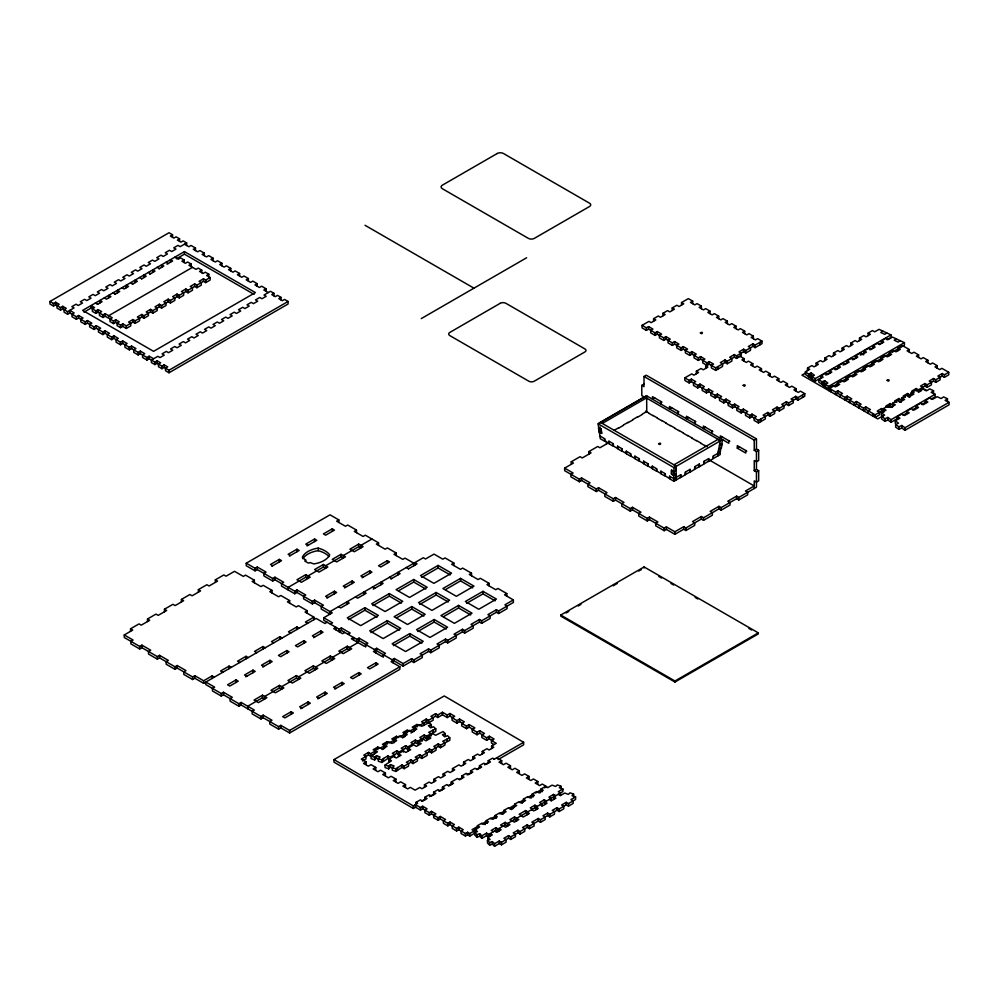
<?xml version="1.0" encoding="UTF-8"?>
<svg xmlns="http://www.w3.org/2000/svg" width="999" height="999" viewBox="0 0 999 999"><rect width="100%" height="100%" fill="white"/><g stroke="black" fill="none" stroke-linecap="round" stroke-linejoin="round"><path stroke-width="1.5" d="M807.504 370.617L807.504 368.069L809.714 369.343L805.381 371.853L805.381 374.4L815.134 381.218L821.79 377.385M811.875 376.398L811.875 378.933L808.678 376.635L808.678 374.088L811.188 372.927L814.397 375.224L811.875 376.398L808.678 374.088M811.188 372.927L811.188 375.474L808.678 376.635M815.134 381.218L815.134 378.671L805.381 371.853M816.171 365.622L816.171 363.074L820.504 360.577L822.714 361.85L827.047 359.34L824.837 358.067L824.837 360.614M820.953 378.384L820.953 375.836L823.151 377.11L818.818 379.608L818.818 382.155L828.571 388.986L837.886 383.604M822.115 381.843L822.115 384.39L825.311 386.7L825.311 384.153L822.115 381.843L824.637 380.681L827.834 382.992L825.311 384.153M824.637 383.229L824.637 380.681M828.571 388.986L828.571 386.438L818.818 379.608M829.62 373.376L829.62 370.829L833.94 368.331L836.151 369.605L840.484 367.108L838.273 365.834L838.273 368.381M833.503 355.619L833.503 353.072L837.836 350.562L840.034 351.835L844.367 349.338L842.169 348.064L842.169 350.612M846.94 363.374L846.94 360.826L851.273 358.329L853.483 359.603L857.816 357.093L855.606 355.831L855.606 358.366M850.836 345.604L850.836 343.069L855.156 340.559L857.367 341.833L861.7 339.335L859.49 338.062L859.49 340.609M864.272 353.371L864.272 350.824L868.606 348.326L870.803 349.6L875.136 347.09L872.939 345.816L872.939 348.364M868.156 335.602L868.156 333.054L872.489 330.557L874.699 331.83L879.033 329.333L890.983 334.89L890.983 337.425L886.987 339.735M881.593 343.369L881.593 340.821L885.926 338.324L888.136 339.585L892.469 337.088L904.42 342.645L904.42 345.192L892.444 352.11M673.925 481.256L680.794 477.285L680.794 474.737L673.925 478.708L669.592 476.211L669.592 478.746L673.925 481.256L673.988 467.632L676.186 466.096L600.337 422.315L598.139 423.838L600.287 438.736L604.62 441.233L604.62 438.686L600.287 436.188M676.186 466.096L676.123 477.185L673.925 478.708M671.715 473.701L671.74 470.017L673.963 471.553L676.161 470.017L676.211 466.346L674.013 464.797L718.094 439.348L720.279 440.896M673.488 475.536L673.513 471.84L671.328 470.304L671.291 473.988L673.488 475.536L676.148 473.726L676.123 477.41M680.769 474.725L680.481 477.597L685.139 474.9L685.426 472.04L690.109 469.368L690.109 471.915L685.451 474.6L685.451 472.052M690.084 469.355L689.785 472.215L694.442 469.53L694.742 466.658L699.412 463.986L699.412 466.533L694.767 469.218L694.767 466.67M699.387 463.973L699.1 466.845L703.758 464.16L704.045 461.288L708.728 458.616L708.728 461.163L704.07 463.848L704.07 461.301M708.703 458.603L708.403 461.463L713.061 458.778L713.361 455.919L720.229 451.973L722.502 439.622L720.304 440.621L644.455 396.84L600.387 422.277L602.572 423.264L646.653 397.814L646.765 411.526L642.107 414.21M713.386 455.931L713.386 458.479L720.229 454.52L720.229 451.973L718.031 452.984L719.492 445.005L721.69 443.993M720.304 440.621L719.53 445.005L722.127 443.768L721.378 447.877L718.768 449.113L718.031 455.781M390.109 759.727L387.912 758.453L381.905 762.474L378.284 761.188L378.284 758.641L380.095 756.955L376.473 755.669L376.473 758.216L374.675 759.902L371.054 758.603L371.054 756.056L377.435 751.822L374.787 750.286L374.787 752.834M374.675 759.902L374.675 757.354L376.473 755.669M381.905 762.474L381.905 759.927L383.479 758.466L387.912 755.906L390.109 757.18L396.778 753.333L398.976 754.607L398.976 752.06L396.778 750.786L392.345 753.346L394.543 754.62L394.543 757.167M395.916 771.44L395.916 768.893L401.923 764.872L404.12 766.146L410.789 762.299L412.987 763.573L417.42 761.013L417.42 758.466L415.222 757.192L419.655 754.632L421.853 755.906L429.408 751.548L431.605 752.821L436.039 750.261L436.039 747.714L433.841 746.44L438.274 743.88L440.472 745.154L449.787 740.359L449.787 737.811L442.707 741.32L444.905 742.594L444.905 745.142L440.472 747.702L438.274 746.428L431.605 750.274L429.408 749L424.962 751.56L427.172 752.834L427.172 755.381L421.853 758.453L419.655 757.18L412.987 761.026L410.789 759.752L406.356 762.312L408.554 763.586L408.554 766.133L404.12 768.693L401.923 767.419L395.916 771.44L392.295 770.154L392.295 767.607L394.106 765.921L390.484 764.635L390.484 767.182L388.686 768.868L385.065 767.569L385.065 765.034L391.446 760.788L388.798 759.252L388.798 761.8M388.686 768.868L388.686 766.32L390.484 764.635M541.021 791.533L541.021 788.985L545.442 786.425L547.652 787.699L552.06 785.152L555.681 786.438L557.317 784.914L560.938 786.201L559.303 787.736L562.912 789.023L562.912 791.57L544.867 801.985L544.867 804.532M558.116 794.33L560.327 795.604L564.747 793.056L568.356 794.342L569.992 792.819L573.613 794.105L571.977 795.641L575.586 796.927L575.586 799.475L568.468 803.583L566.271 802.309L561.6 804.994L563.811 806.268L563.811 808.815L559.153 811.513L556.942 810.239L549.825 814.347L547.614 813.074L542.957 815.771L545.167 817.032L545.167 819.58L540.496 822.277L538.299 821.003L529.42 826.136L527.21 824.862L522.552 827.547L524.75 828.82L524.75 831.368L520.092 834.065L517.882 832.791L510.764 836.9L508.566 835.626L503.908 838.311L506.106 839.585L506.106 842.132L501.448 844.829L499.238 843.556L494.58 846.24L492.345 844.155L492.345 841.608L489.697 842.557L487.462 840.471L490.109 839.522L487.874 837.437L492.295 834.889L490.097 833.616L490.097 836.151M882.754 331.069L880.793 332.48L884.789 334.328L886.737 332.917M896.203 338.823L894.242 340.234L898.226 342.083L900.186 340.671M598.551 428.271L600.736 429.258L601.498 433.404L599.313 432.417L598.551 428.271L600.287 427.048M911.288 395.042L911.288 392.507L915.946 389.81L918.593 391.346L923.251 388.648L927.209 390.522L929.582 388.848L933.541 390.721L931.168 392.395L935.126 394.268L935.126 396.815L931.118 399.125M925.224 403.084L925.224 400.537L929.869 397.852L932.517 399.388L937.174 396.69L941.133 398.564L943.506 396.89L947.464 398.763L945.091 400.437L949.05 402.31L949.05 404.845L904.969 430.294L901.747 428.009L901.747 425.462L898.838 426.823L895.616 424.538L898.513 423.176L895.279 420.879L899.937 418.194L897.289 416.67L897.289 419.218M673.938 475.249L676.136 473.726M673.513 471.84L676.173 470.029M70.167 312.712L67.595 314.21L64.061 312.163L64.061 309.628L66.271 308.354L62.737 306.318L60.539 307.58L55.682 304.782L53.484 306.056L49.95 304.021L49.95 301.473L169.018 232.73L172.54 234.765L172.54 237.312M49.95 301.473L53.484 303.509L55.682 302.235L59.216 304.27L57.005 305.544L57.005 308.092L60.539 310.127L62.737 308.853L67.595 311.663L74.038 307.929L71.841 306.656L76.086 304.208L78.284 305.482L82.53 303.034L80.332 301.76L84.578 299.3L86.776 300.574L91.021 298.127L88.824 296.853L93.069 294.405L95.267 295.679L99.525 293.219L97.315 291.945L101.561 289.498L103.771 290.771L108.017 288.324L105.807 287.05L110.052 284.59L112.263 285.864L116.508 283.416L114.298 282.143L118.544 279.695L120.754 280.969L125 278.509L122.79 277.247L127.035 274.787L129.246 276.061L133.491 273.614L131.281 272.34L135.527 269.892L137.737 271.154L141.983 268.706L139.785 267.432L144.031 264.985L146.229 266.258L150.474 263.798L148.277 262.537L152.522 260.077L154.72 261.351L158.966 258.903L156.768 257.63L161.014 255.182L163.212 256.443L167.457 253.996L165.26 252.722L169.505 250.274L171.716 251.548L175.961 249.088L173.751 247.827L177.997 245.367L180.207 246.641L186.651 242.919L186.651 245.467M172.54 234.765L170.342 236.039L173.863 238.074L176.074 236.813L179.595 238.848L179.595 241.396M179.595 238.848L177.397 240.122L180.919 242.158L183.129 240.884L186.651 242.919M184.453 251.611L82.642 310.389L153.584 351.336L255.382 292.57L184.453 251.611L184.453 254.158L254.046 294.343M83.991 312.163L92.02 307.517M97.378 304.42L102.073 301.71L99.875 300.437L99.875 302.984M114.798 294.368L119.718 291.533L117.507 290.259L117.507 292.807M132.205 284.315L137.35 281.343L135.152 280.07L135.152 282.617M141.583 278.908L146.179 276.261L143.968 274.987L143.968 277.522M149.625 274.263L154.995 271.166L152.785 269.892L152.785 272.44M159.003 268.856L163.811 266.071L161.613 264.797L161.613 267.345M167.033 264.211L172.64 260.976L170.429 259.703L170.429 262.25M176.411 258.803L184.453 254.158M273.963 295.879L273.963 293.331L270.442 291.296L263.986 295.017L266.196 296.291L261.95 298.738L259.74 297.465L255.494 299.925L257.705 301.186L253.459 303.646L251.248 302.372L247.003 304.82L249.213 306.094L244.967 308.541L242.757 307.28L238.511 309.727L240.709 311.001L236.463 313.449L234.266 312.175L230.02 314.635L232.218 315.896L227.972 318.356L225.774 317.083L221.528 319.53L223.726 320.804L219.48 323.251L217.282 321.99L213.037 324.438L215.235 325.711L210.989 328.159L208.779 326.885L204.533 329.345L206.743 330.607L202.497 333.067L200.287 331.793L196.041 334.24L198.252 335.514L194.006 337.962L191.796 336.7L187.55 339.148L189.76 340.422L185.514 342.869L183.304 341.596L179.058 344.056L181.269 345.317L177.023 347.777L174.813 346.503L170.567 348.951L172.777 350.224L168.519 352.672L166.321 351.411L162.075 353.858L164.273 355.132L160.027 357.58L157.83 356.306L151.373 360.027L151.373 362.575L154.907 364.61L157.105 363.336L161.963 366.146L164.161 364.872L167.695 366.908L165.484 368.181L165.484 370.729L169.018 372.764L288.074 304.021L288.074 301.473L169.018 370.217L164.161 367.42L161.963 368.693L158.429 366.658L158.429 364.111L160.639 362.837L157.105 360.801L154.907 362.075L149.176 358.753L146.965 360.027L142.557 357.492L142.557 354.945L144.755 353.671L140.347 351.124L138.149 352.397L131.531 348.576L129.321 349.85L124.912 347.302L124.912 344.755L127.123 343.481L122.715 340.934L120.504 342.207L113.886 338.386L111.688 339.66L107.28 337.125L107.28 334.578L109.478 333.304L105.07 330.756L102.872 332.03L96.254 328.209L94.043 329.483L89.635 326.935L89.635 324.388L91.846 323.114L87.437 320.567L85.227 321.84L78.609 318.019L76.411 319.293L72.003 316.745L72.003 314.21L74.201 312.937L69.793 310.389L69.793 312.937L76.411 316.745L78.609 315.484L83.029 318.019L80.819 319.293L80.819 321.84L85.227 324.388L87.437 323.114L94.043 326.935L96.254 325.662L100.662 328.209L98.464 329.483L98.464 332.03L102.872 334.578L105.07 333.304L111.688 337.113L113.886 335.851L118.307 338.386L116.096 339.66L116.096 342.207L120.504 344.755L122.715 343.481L129.321 347.302L131.531 346.029L135.939 348.576L133.741 349.85L133.741 352.397L138.149 354.945L140.347 353.671L146.965 357.492L149.176 356.218L153.584 358.753M195.479 250.562L195.479 248.014L193.269 249.288L197.677 251.823L199.887 250.562L204.296 253.097L204.296 255.644M110.015 319.031L113.536 321.066L115.747 319.792L115.747 322.34L113.536 323.614L110.015 321.578L110.015 319.031L112.225 317.757L105.17 313.686L102.959 314.96L98.114 312.15L95.904 313.424L92.37 311.388L92.37 308.841L94.58 307.567L91.046 305.532L91.046 308.079L95.904 310.876L98.114 309.603L101.636 311.638L99.425 312.912L99.425 315.459L102.959 317.495L105.17 316.221L108.691 318.269L108.691 315.721L192.482 267.345M184.103 262.512L184.103 259.965L181.893 261.238L185.427 263.274L187.625 262L191.159 264.036L191.159 266.583M204.296 253.097L202.085 254.37L206.493 256.918L208.704 255.644L213.112 258.192L213.112 260.739M191.159 264.036L188.948 265.309L196.004 269.38L198.214 268.107L201.736 270.142L201.736 272.69M213.112 258.192L210.914 259.465L215.322 262.013L217.52 260.739L221.928 263.286L221.928 265.834M201.736 270.142L199.538 271.416L203.059 273.451L205.27 272.178L208.791 274.213L208.791 276.76M117.07 323.102L120.604 325.137L122.802 323.863L126.336 325.899L132.942 322.078L135.152 323.351L139.56 320.804L139.56 318.269L137.35 316.995L141.771 314.448L143.968 315.721L150.587 311.9L152.785 313.174L157.205 310.627L157.205 308.079L154.995 306.805L159.403 304.258L161.613 305.532L168.219 301.71L170.429 302.984L174.837 300.437L174.837 297.902L172.64 296.628L177.048 294.081L179.246 295.354L185.864 291.533L188.074 292.807L192.482 290.259L192.482 287.712L190.272 286.438L194.68 283.891L196.89 285.165L203.496 281.343L205.707 282.617L210.115 280.07L210.115 277.522L205.707 280.07L203.496 278.796L199.088 281.343L201.298 282.617L201.298 285.165L196.89 287.712L194.68 286.438L188.074 290.259L185.864 288.986L181.456 291.533L183.654 292.807L183.654 295.354L179.246 297.902L177.048 296.628L170.429 300.437L168.219 299.163L163.811 301.71L166.021 302.984L166.021 305.532L161.613 308.079L159.403 306.805L152.785 310.627L150.587 309.353L146.179 311.9L148.376 313.174L148.376 315.721L143.968 318.269L141.771 316.995L135.152 320.804L132.942 319.543L128.534 322.078L130.744 323.351L130.744 325.899L126.336 328.446L122.802 326.411L120.604 327.684L117.07 325.649L117.07 323.102L119.281 321.828L115.747 319.792M221.928 263.286L219.73 264.56L224.138 267.108L226.336 265.834L230.757 268.381L230.757 270.929M208.791 274.213L206.593 275.487L210.115 277.522M230.757 268.381L228.546 269.655L232.954 272.203L235.165 270.929L239.573 273.464L239.573 276.011M239.573 273.464L237.362 274.737L241.77 277.285L243.981 276.011L248.389 278.559L248.389 281.106M248.389 278.559L246.191 279.832L250.599 282.38L252.797 281.106L257.205 283.654L257.205 286.201M257.205 283.654L255.007 284.927L259.415 287.475L261.626 286.201L266.034 288.748L266.034 291.296M266.034 288.748L263.823 290.022L268.232 292.57M273.963 293.331L271.765 294.605L275.287 296.641L277.497 295.367L281.019 297.402L281.019 299.95M281.019 297.402L278.821 298.676L282.342 300.711L284.553 299.438L288.074 301.473M421.253 318.606L526.648 257.754M753.346 338.686L753.346 336.139L751.136 337.412L755.469 339.91L757.679 338.636L762 341.134L762 343.681L755.157 347.64L752.959 346.366L745.853 350.462L743.643 349.188L738.985 351.885L741.196 353.159L741.196 355.694L736.538 358.391L734.327 357.118L727.235 361.213L725.024 359.94L720.366 362.625L722.577 363.898L722.577 366.446L715.709 370.417L711.375 367.919L711.375 365.372L713.573 364.098L709.24 361.601L707.042 362.862L700.574 359.141L698.376 360.414L694.043 357.904L694.043 355.369L696.253 354.096L691.92 351.586L689.71 352.859L683.254 349.138L681.043 350.412L676.71 347.902L676.71 345.354L678.92 344.093L674.587 341.583L672.377 342.857L665.921 339.136L663.723 340.409L659.39 337.899L659.39 335.352L661.588 334.078L657.255 331.581L655.057 332.854L648.601 329.121L646.39 330.394L642.057 327.897L642.057 325.349L648.95 321.366L651.161 322.64L655.819 319.955L653.608 318.681L653.608 321.228M653.608 318.681L658.266 315.996L660.464 317.27L665.122 314.585L662.924 313.311L662.924 315.859M662.924 313.311L667.569 310.627L669.78 311.9L674.437 309.203L672.227 307.929L672.227 310.477M672.227 307.929L676.885 305.244L679.083 306.518L683.741 303.833L681.543 302.56L681.543 305.107M681.543 302.56L688.361 298.614L692.694 301.124L692.694 303.671M642.057 325.349L646.39 327.847L648.601 326.586L652.934 329.083L650.724 330.357L650.724 332.904L655.057 335.402L657.255 334.128L663.723 337.862L665.921 336.588L670.254 339.086L668.056 340.359L668.056 342.907L672.377 345.404L674.587 344.131L681.043 347.864L683.254 346.591L687.587 349.088L685.376 350.362L685.376 352.909L689.71 355.407L691.92 354.133L698.376 357.867L700.574 356.593L704.907 359.091L702.709 360.364L702.709 362.912L707.042 365.409L709.24 364.136L715.709 367.869L725.024 362.487L727.235 363.761L731.88 361.076L731.88 358.529L729.682 357.255L734.327 354.57L736.538 355.844L743.643 351.735L745.853 353.009L750.499 350.324L750.499 347.777L748.301 346.503L752.959 343.818L755.157 345.092L762 341.134M692.694 301.124L690.484 302.397L694.817 304.895L697.027 303.621L701.36 306.119L701.36 308.666M130.544 631.331L130.544 628.796L139.023 623.888L141.234 625.162L149.713 620.267L147.502 618.993L147.502 621.54M147.502 618.993L155.981 614.098L158.192 615.372L166.671 610.476L164.46 609.203L164.46 611.75M164.46 609.203L172.939 604.308L175.15 605.581L183.629 600.686L181.431 599.412L181.431 601.96M181.431 599.412L189.91 594.517L192.108 595.791L200.587 590.896L198.389 589.622L198.389 592.17M198.389 589.622L206.868 584.727L209.066 586.001L217.557 581.106L215.347 579.832L215.347 582.38M215.347 579.832L223.826 574.937L226.036 576.211L234.515 571.316L243.331 576.398L245.542 575.124L254.358 580.219L254.358 582.767M413.823 565.746L413.823 563.199L330.032 611.575L330.032 614.123L321.216 609.028L321.216 606.48L323.414 605.207L314.598 600.112L312.4 601.386L296.965 592.482L294.755 593.756L281.531 586.113L281.531 583.566L283.728 582.292L274.912 577.197L272.702 578.471L257.267 569.567L255.07 570.841L246.241 565.746L246.241 563.199L330.032 514.822L338.848 519.917L338.848 522.465M165.846 661.513L159.54 657.879L157.343 659.14L148.526 654.058L148.526 651.51L150.724 650.237L141.908 645.142L139.698 646.415L124.263 637.499L124.263 634.964L132.742 630.057L130.544 628.796M701.36 306.119L699.15 307.392L703.483 309.902L705.694 308.629L710.027 311.126L710.027 313.674M246.241 563.199L255.07 568.294L257.267 567.02L266.096 572.115L263.886 573.389L263.886 575.936L272.702 581.018L274.912 579.745L294.755 591.208L296.965 589.934L305.781 595.029L303.571 596.303L303.571 598.838L312.4 603.933L314.598 602.659L332.242 612.849L323.763 617.744L323.763 620.292L339.198 629.195L341.396 627.921L350.212 633.016L348.014 634.29M338.848 519.917L336.651 521.191L345.467 526.286L347.677 525.012L356.493 530.107L356.493 532.654M271.765 566.296L281.531 560.651L279.32 559.378L270.504 564.472L272.702 565.746M289.398 556.106L299.163 550.474L296.965 549.2L288.137 554.295L290.347 555.556M307.043 545.929L316.808 540.284L314.598 539.01L305.781 544.105L307.979 545.379M332.242 528.833L323.414 533.916L325.624 535.189L334.44 530.107L332.242 528.833L332.242 531.381M710.027 311.126L707.816 312.4L712.15 314.897L714.36 313.624L718.681 316.121L718.681 318.669M254.358 580.219L252.148 581.493L260.976 586.588L263.174 585.314L271.99 590.409L271.99 592.956M124.263 634.964L133.092 640.047L130.881 641.321L130.881 643.868L139.698 648.963L141.908 647.689L157.343 656.605L159.54 655.332L168.369 660.414L166.159 661.688L166.159 664.235L174.975 669.33L177.185 668.056L192.62 676.972L194.83 675.699L203.646 680.781L212.125 675.886L214.335 677.16M718.681 316.121L716.483 317.395L720.816 319.905L723.014 318.631L727.347 321.129L727.347 323.676M356.493 530.107L354.283 531.381L363.112 536.463L365.309 535.189L378.546 542.832L378.546 545.379M727.347 321.129L725.149 322.402L729.482 324.9L731.68 323.626L736.013 326.136L736.013 328.671M271.99 590.409L269.792 591.683L278.609 596.765L280.819 595.491L289.635 600.586L289.635 603.134M644.005 376.486L646.216 375.212L756.455 438.861L756.455 449.038L754.245 450.312L754.245 440.134L644.005 376.486L644.005 386.663L641.795 385.389L641.795 395.579L644.005 396.853M305.781 574.662L296.965 579.745L301.373 582.292L310.19 577.197L305.781 574.662L305.781 577.197L307.979 578.471L307.979 575.936L323.414 567.02L325.624 568.294L325.624 565.746L341.059 556.83L343.256 558.104L343.256 555.556L358.691 546.653L360.901 547.927L360.901 545.379L371.928 539.01M323.414 564.472L314.598 569.567L319.006 572.115L327.834 567.02L323.414 564.472L323.414 567.02M341.059 554.295L332.242 559.378L336.651 561.925L345.467 556.83L341.059 554.295L341.059 556.83M358.691 544.105L349.875 549.2L354.283 551.748L363.112 546.653L358.691 544.105L358.691 546.653M736.013 326.136L733.803 327.41L738.136 329.907L740.346 328.634L744.68 331.131L744.68 333.678M305.781 577.197L288.137 587.387L288.137 589.934M641.795 385.389L644.005 384.116M744.68 331.131L742.469 332.405L746.802 334.902L749.013 333.629L753.346 336.139M378.546 542.832L376.336 544.105L385.152 549.2L387.362 547.927L396.178 553.021L396.178 555.556M166.159 661.688L174.975 666.783L177.185 665.509L186.001 670.604L183.804 671.877L183.804 674.425L192.62 679.52L194.83 678.246L203.646 683.328L316.096 618.406L324.912 623.501L327.123 622.227M289.635 600.586L287.425 601.86L296.253 606.955L298.451 605.681L307.28 610.776L307.28 613.324M728.808 440.721L728.808 443.269L646.653 395.829L598.139 423.838L673.988 467.632L722.502 439.622M796.116 391.208L796.116 388.661L793.905 389.935L798.238 392.432L800.436 391.158L804.769 393.656L804.769 396.203L797.926 400.162L795.716 398.888L788.611 402.984L786.413 401.723L781.755 404.408L783.965 405.681L783.965 408.229L779.307 410.914L777.097 409.64L769.992 413.736L767.794 412.462L763.136 415.159L765.346 416.421L765.346 418.968L758.466 422.939L754.133 420.442L754.133 417.894L756.343 416.62L752.01 414.123L749.812 415.397L743.343 411.663L741.146 412.937L736.812 410.439L736.812 407.892L739.01 406.618L734.69 404.12L732.479 405.382L726.023 401.66L723.813 402.934L719.48 400.437L719.48 397.889L721.69 396.615L717.357 394.106L715.147 395.379L708.691 391.658L706.493 392.932L702.16 390.422L702.16 387.874L704.357 386.613L700.024 384.103L697.826 385.377L691.358 381.655L689.16 382.929L684.827 380.419L684.827 377.872L691.72 373.901L693.93 375.174L698.576 372.477L696.378 371.203L696.378 373.751M696.378 371.203L701.036 368.519L703.234 369.792L707.891 367.108L705.681 365.834L705.681 368.381M705.681 365.834L709.178 363.823M654.695 397.927L652.484 399.2L652.484 396.653L661.962 402.122M684.827 377.872L689.16 380.382L691.358 379.108L695.691 381.606L693.493 382.879L693.493 385.427L697.826 387.924L700.024 386.65L706.493 390.384L708.691 389.111L713.024 391.608L710.813 392.882L710.813 395.429L715.147 397.927L717.357 396.653L723.813 400.387L726.023 399.113L730.356 401.61L728.146 402.884L728.146 405.432L732.479 407.929L734.69 406.655L741.146 410.389L743.343 409.115L747.677 411.613L745.479 412.887L745.479 415.434L749.812 417.944L752.01 416.67L758.466 420.392L767.794 415.01L769.992 416.283L774.65 413.598L774.65 411.051L772.452 409.777L777.097 407.093L779.307 408.366L786.413 404.258L788.611 405.532L793.268 402.847L793.268 400.299L791.071 399.026L795.716 396.341L797.926 397.614L804.769 393.656M396.178 553.021L393.981 554.295L402.797 559.378L404.995 558.104L413.823 563.199M737.587 357.417L739.797 356.144L744.13 358.641L744.13 361.188M326.885 598.114L336.651 592.482L334.44 591.208L325.624 596.303L327.834 597.577M344.518 587.936L354.283 582.292L352.085 581.018L343.256 586.113L345.467 587.387M362.162 577.747L371.928 572.115L369.717 570.841L360.901 575.936L363.112 577.197M387.362 560.651L378.546 565.746L380.744 567.02L389.56 561.925L387.362 560.651L387.362 563.199M614.173 430.332L618.831 427.647M623.488 424.962L628.146 422.277M632.804 419.58L637.449 416.895M618.693 428.109L623.351 425.424M627.996 422.727L632.654 420.042M637.312 417.357L641.97 414.672M307.28 610.776L305.07 612.05L313.886 617.132L313.886 619.68M744.13 358.641L741.92 359.915L746.253 362.425L748.463 361.151L752.784 363.648L752.784 366.196M571.241 464.323L571.241 461.775L580.069 456.68L582.267 457.954L591.083 452.859L588.886 451.585L588.886 454.133M588.886 451.585L597.702 446.491L599.912 447.764L608.728 442.682M604.607 493.768L598.551 490.272L596.341 491.545L587.862 486.638L587.862 484.103L590.072 482.829L581.593 477.934L579.383 479.195L564.635 470.679L564.635 468.131L573.451 463.049L571.241 461.775M671.653 407.717L669.442 408.991L669.442 406.443L678.92 411.913M752.784 363.648L750.586 364.922L754.919 367.42L757.117 366.146L761.45 368.656L761.45 371.191M231.293 667.369L229.083 666.096L220.604 670.991L222.814 672.265M248.252 657.579L246.041 656.306L237.562 661.201L239.772 662.474M265.21 647.789L263.012 646.515L254.533 651.41L256.731 652.684M282.168 637.999L279.97 636.725L271.491 641.62L273.689 642.894M299.138 628.209L296.928 626.935L288.449 631.83L290.659 633.104M313.886 617.132L305.407 622.027L307.617 623.301M414.835 565.159L414.835 562.612L423.314 557.717L425.524 558.99L434.003 554.095L442.819 559.19L445.03 557.917L453.846 562.999L453.846 565.546M373.276 589.148L383.117 583.466L380.919 582.192L380.919 584.74M390.846 579.008L400.087 573.676L397.877 572.402L397.877 574.949M408.416 568.868L417.045 563.886L414.835 562.612M761.45 368.656L759.252 369.93L763.586 372.427L765.783 371.153L770.117 373.651L770.117 376.198M330.369 624.113L332.58 622.839L323.763 617.744M688.611 417.507L686.413 418.781L686.413 416.233L695.878 421.703M236.039 679.907L227.56 684.802L229.77 686.076L238.249 681.181L236.039 679.907L236.039 682.454M245.729 676.86L255.207 671.39L252.997 670.117L244.518 675.012L246.728 676.286M262.687 667.07L272.165 661.588L269.955 660.327L261.476 665.222L263.686 666.495M286.925 650.524L278.446 655.419L280.644 656.693L289.123 651.798L286.925 650.524L286.925 653.071M303.883 640.734L295.404 645.629L297.602 646.902L306.081 642.007L303.883 640.734L303.883 643.281M313.574 637.687L323.052 632.217L320.841 630.943L312.362 635.839L314.573 637.112M564.635 468.131L573.114 473.026L570.904 474.3L570.904 476.848L579.383 481.743L581.593 480.469L596.341 488.998L598.551 487.724L607.03 492.619L604.832 493.893L604.832 496.441L613.311 501.336L615.509 500.062L630.269 508.578L632.467 507.305L640.958 512.2L638.748 513.474L638.748 516.021L647.227 520.916L649.437 519.642L664.185 528.159L666.395 526.885L674.874 531.78L683.691 526.698L685.901 527.971L701.335 519.055L703.533 520.329L712.362 515.234L712.362 512.687L710.152 511.413L718.968 506.331L721.178 507.604L736.613 498.688L738.81 499.962L747.639 494.867L747.639 492.32L745.429 491.046L754.245 485.964L709.427 460.077M364.91 607.679L347.277 617.857L360.714 625.624L378.359 615.434L364.91 607.679L364.91 610.227L348.526 619.68M389.31 593.593L371.678 603.771L385.114 611.538L402.759 601.348L389.31 593.593L389.31 596.128L372.927 605.594M413.711 579.495L396.079 589.685L409.515 597.439L427.16 587.262L413.711 579.495L413.711 582.042L398.589 590.771M438.111 565.409L420.479 575.599L433.916 583.354L451.56 573.176L438.111 565.409L438.111 567.956L421.728 577.41M770.117 373.651L767.919 374.925L772.239 377.422L774.45 376.148L778.783 378.658L778.783 381.206M399.875 666.783L289.635 730.431L280.819 725.336L278.609 726.61L263.174 717.707L260.976 718.98L252.148 713.885L252.148 711.338L254.358 710.064L241.134 702.422L238.923 703.696L223.489 694.792L221.278 696.066L212.462 690.971L212.462 688.423L214.673 687.15L205.844 682.055L205.844 684.602L221.278 693.518L223.489 692.245L232.305 697.339L230.107 698.613L230.107 701.161L238.923 706.243L241.134 704.969L260.976 716.433L263.174 715.159L271.99 720.254L269.792 721.528L269.792 724.063L278.609 729.158L280.819 727.884L289.635 732.979L399.875 669.33L399.875 666.783L391.059 661.688L393.269 660.414L393.269 662.961M453.846 562.999L451.648 564.273L460.464 569.368L462.662 568.094L471.491 573.189L471.491 575.736M365.646 647.027L365.646 644.48L367.857 643.206L359.041 638.111L356.83 639.385L341.396 630.469L339.198 631.743L339.198 629.195M778.783 378.658L776.573 379.932L780.906 382.43L783.116 381.156L787.449 383.653L787.449 386.201M344.755 632.417L342.557 633.691L333.728 628.596L335.939 627.322L335.939 629.87M807.504 368.069L811.837 365.572L814.048 366.845L818.381 364.348L816.171 363.074M824.837 358.067L829.17 355.569L831.38 356.843L835.701 354.345L833.503 353.072M842.169 348.064L846.503 345.567L848.7 346.84L853.034 344.343L850.836 343.069M859.49 338.062L863.823 335.564L866.033 336.838L870.366 334.328L868.156 333.054M705.569 427.297L703.371 428.571L703.371 426.024L712.836 431.493M805.956 372.777L801.922 375.112L877.771 418.906L883.153 415.796M787.449 383.653L785.239 384.927L789.572 387.437L791.782 386.163L796.116 388.661M387.35 620.629L369.705 630.819L383.154 638.573L400.786 628.396L387.35 620.629L387.35 623.176L370.966 632.629M411.75 606.543L394.106 616.72L407.555 624.487L425.187 614.298L411.75 606.543L411.75 609.09L396.628 617.819M436.151 592.457L418.506 602.634L431.955 610.401L449.587 600.212L436.151 592.457L436.151 595.004L419.767 604.457M460.551 578.371L442.907 588.548L456.356 596.316L473.988 586.126L460.551 578.371L460.551 580.906L445.429 589.647M471.491 573.189L469.28 574.462L478.096 579.557L480.307 578.284L489.123 583.366L489.123 585.913M262.5 695.179L254.021 700.074L258.429 702.622L266.908 697.727L262.5 695.179L262.5 697.727L264.698 699L264.698 696.453L279.458 687.936L281.668 689.21L281.668 686.663L290.147 681.768M279.458 685.389L270.979 690.284L275.387 692.831L283.866 687.936L279.458 685.389L279.458 687.936M296.416 675.599L287.937 680.494L292.345 683.041L300.824 678.146L296.416 675.599L296.416 678.146L290.359 681.643M313.386 665.809L304.895 670.704L309.315 673.251L317.794 668.356L313.386 665.809L313.386 668.356L315.584 669.63L315.584 667.082L330.344 658.553L332.542 659.827L332.542 657.28L347.302 648.763L349.513 650.037L349.513 647.489L357.992 642.594M330.344 656.018L321.865 660.913L326.273 663.448L334.752 658.553L330.344 656.018L330.344 658.553M347.302 646.216L338.823 651.111L343.231 653.658L351.71 648.763L347.302 646.216L347.302 648.763M375.624 652.784L375.624 650.237L359.041 640.659L356.83 641.932L356.83 639.385M262.5 697.727L247.74 706.243L247.74 708.791M313.386 668.356L298.626 676.872L298.626 679.42L296.416 678.146M815.134 378.671L890.983 334.89M820.953 375.836L825.286 373.339L827.484 374.6L831.817 372.103L829.62 370.829M838.273 365.834L842.607 363.324L844.817 364.598L849.15 362.1L846.94 360.826M855.606 355.831L859.939 353.321L862.137 354.595L866.47 352.098L864.272 350.824M872.939 345.816L877.272 343.319L879.47 344.593L883.803 342.095L881.593 340.821M825.773 375.075L829.769 372.764M835.089 369.692L839.085 367.395M843.081 365.085L847.065 362.787M852.397 359.715L855.057 358.179M860.376 355.095L864.372 352.797M869.692 349.725L873.688 347.415M879.008 344.343L881.667 342.807M604.832 493.893L613.311 498.788L615.509 497.514L623.988 502.41L621.79 503.683L621.79 506.231L630.269 511.126L632.467 509.852L647.227 518.369L649.437 517.095L657.916 521.99L655.706 523.264L655.706 525.811L664.185 530.706L666.395 529.433L674.874 534.328L683.691 529.245L685.901 530.506L694.717 525.424L694.717 522.877L692.507 521.603L701.335 516.508L703.533 517.782L718.968 508.866L721.178 510.139L729.994 505.057L729.994 502.509L727.796 501.236L736.613 496.141L738.81 497.415L756.455 487.225L756.455 471.953L754.245 470.679L754.245 460.502L756.455 461.775L758.666 460.502L758.666 450.312L756.455 449.038M722.539 437.1L720.329 438.361L720.329 435.826L729.807 441.296M366.808 645.142L364.598 646.415L351.373 638.773L353.584 637.499L353.584 640.047M828.571 386.438L904.42 342.645M374.475 649.562L376.673 648.289L385.489 653.383L383.291 654.657L383.291 657.205M489.123 583.366L486.925 584.64L495.741 589.735L497.939 588.461L506.768 593.556L506.768 596.103M828.795 390.634L828.795 388.087L833.129 385.589L835.339 386.863L839.672 384.365L837.462 383.092L837.462 385.639M837.462 383.092L841.795 380.582L843.993 381.855L848.326 379.358L846.128 378.084L846.128 380.631M846.128 378.084L850.461 375.587L852.659 376.86L856.992 374.35L854.794 373.077L854.794 375.624M854.794 373.077L859.115 370.579L861.325 371.853L865.658 369.355L863.448 368.082L863.448 370.629M863.448 368.082L867.781 365.584L869.992 366.858L874.325 364.348L872.115 363.074L872.115 365.622M872.115 363.074L876.448 360.577L878.658 361.85L882.991 359.353L880.781 358.079L880.781 360.627M880.781 358.079L885.114 355.569L887.312 356.843L891.645 354.345L889.447 353.072L889.447 355.619M889.447 353.072L893.78 350.574L895.978 351.848L900.311 349.35L898.113 348.077L898.113 350.624M898.113 348.077L902.447 345.567L909.29 349.525L909.29 352.073M375.624 650.237L373.426 651.51L382.242 656.605L384.44 655.332M840.546 382.068L855.181 373.614M857.854 372.078L889.784 353.646M409.79 633.578L392.145 643.768L405.594 651.523L423.226 641.346L409.79 633.578L409.79 636.126L393.406 645.591M434.19 619.492L416.546 629.682L429.995 637.437L447.627 627.26L434.19 619.492L434.19 622.04L417.807 631.493M458.591 605.406L440.946 615.596L454.395 623.351L472.028 613.174L458.591 605.406L458.591 607.954L443.469 616.683M482.992 591.321L465.347 601.498L478.796 609.265L496.428 599.075L482.992 591.321L482.992 593.868L466.608 603.321M746.765 451.086L737.287 445.616L737.287 448.164L739.497 446.89M828.795 388.087L835.626 392.033L837.824 390.759L842.482 393.444L840.271 394.717L840.271 397.265M909.29 349.525L907.08 350.799L911.737 353.484L913.948 352.21L918.593 354.895L918.593 357.442M754.245 440.134L756.455 438.861M849.587 402.634L849.587 400.087L851.797 398.813L847.14 396.128L844.929 397.402L837.824 393.306L835.626 394.58L835.626 392.033M291.159 711.725L282.68 716.62L284.89 717.894L293.369 712.999L291.159 711.725L291.159 714.273M300.849 708.678L310.327 703.209L308.117 701.935L299.638 706.83L301.848 708.104M317.819 698.888L327.285 693.418L325.087 692.145L316.608 697.04L318.806 698.313M334.777 689.098L344.243 683.628L342.045 682.354L333.566 687.25L335.764 688.523M359.003 672.564L350.524 677.459L352.734 678.733L361.213 673.838L359.003 672.564L359.003 675.112M375.961 662.774L367.482 667.669L369.692 668.943L378.171 664.048L375.961 662.774L375.961 665.309M918.593 354.895L916.395 356.168L921.053 358.866L923.251 357.592L927.909 360.277L927.909 362.824M392.108 659.752L394.318 658.478L403.134 663.573L411.613 658.678L413.823 659.952L428.571 651.423L430.781 652.697L439.26 647.802L439.26 645.254L437.05 643.98L445.542 639.085L447.739 640.359L462.5 631.843L464.697 633.116L473.176 628.221L473.176 625.674L470.979 624.4L479.458 619.505L481.668 620.779L490.147 615.884L490.147 618.431L481.668 623.326L479.458 622.052L473.401 625.549M506.768 593.556L504.557 594.83L513.374 599.924L513.374 602.472L498.626 610.988L496.416 609.715L487.937 614.61L490.147 615.884M858.89 408.017L858.89 405.469L861.101 404.195L856.443 401.511L854.245 402.784L847.14 398.676L844.929 399.95L844.929 397.402M754.245 450.312L756.455 451.585L758.666 450.312M927.909 360.277L925.698 361.551L930.356 364.235L932.567 362.962L937.212 365.646L937.212 368.194M473.176 625.674L464.697 630.569L462.5 629.295L454.021 634.19L456.218 635.464L456.218 638.011L447.739 642.906L445.542 641.633L430.781 650.149L428.571 648.888L420.092 653.783L422.302 655.057L422.302 657.592L413.823 662.499L411.613 661.226L403.134 666.121L394.318 661.026L394.318 658.478M513.374 599.924L504.895 604.82L507.105 606.093L507.105 608.641L498.626 613.536L496.416 612.262L490.359 615.759M868.206 413.386L868.206 410.839L870.416 409.565L865.758 406.88L863.548 408.154L856.443 404.058L854.245 405.319L854.245 402.784M754.245 470.679L756.455 469.405L758.666 470.679L758.666 480.869L756.455 482.142L754.245 480.869L754.245 488.499M937.212 365.646L935.014 366.92L939.672 369.605L941.87 368.331L948.738 372.302L948.738 374.85L944.417 377.347L942.207 376.074L935.751 379.807L933.541 378.534L929.207 381.031L931.418 382.305L931.418 384.852L927.084 387.35L924.874 386.076L918.418 389.81L916.22 388.536L911.887 391.034L914.085 392.307M756.455 471.953L758.666 470.679M883.765 412.362L881.555 411.089L875.099 414.822L865.758 409.428L863.548 410.701L863.548 408.154M883.765 409.815L881.555 408.541L877.222 411.051L879.432 412.325L879.432 414.872L875.099 417.37L875.099 414.822M888.061 407.342L890.221 406.094L892.432 407.367L892.432 404.82L890.221 403.546L885.888 406.044L888.099 407.317M898.888 398.539L898.888 401.086L901.086 402.36L901.086 399.812L898.888 398.539L894.555 401.049L896.765 402.322M911.925 393.569L909.752 394.817L907.554 393.544L903.221 396.041L905.419 397.315M948.738 372.302L944.417 374.8L942.207 373.526L937.874 376.036L940.084 377.31L940.084 379.857L935.751 382.355L933.541 381.081L927.084 384.815L924.874 383.541L920.541 386.039L922.751 387.312M883.366 411.176L883.366 408.628L888.024 405.944L890.658 407.467L895.316 404.782L892.669 403.246L892.669 405.794M892.669 403.246L897.327 400.562L899.974 402.098L904.632 399.4L901.985 397.877L901.985 400.424M901.985 397.877L906.642 395.192L909.29 396.715L913.935 394.031L911.288 392.507M881.355 415.384L881.355 412.837L886.013 410.152L883.366 408.628M921.665 390.484L918.418 392.357L918.418 389.81M897.726 418.406L891.046 422.252L891.046 419.705L935.126 394.268M897.289 416.67L901.947 413.973L904.595 415.509L909.24 412.824L906.605 411.288L906.605 413.836M906.605 411.288L911.25 408.603L913.898 410.127L918.556 407.442L915.908 405.919L915.908 408.466M915.908 405.919L920.566 403.234L923.213 404.757L927.859 402.073L925.224 400.537M903.071 415.322L907.08 412.999M912.424 409.915L916.42 407.604M921.765 404.52L925.773 402.21M560.739 615.059L644.093 566.945L758.303 632.891L758.303 633.903L674.962 682.017L560.739 616.083L560.739 615.059L674.962 681.006L758.303 632.891M566.121 612.974L568.806 611.425M578.221 605.993L580.906 604.445M613.174 585.814L617.207 583.491M638.711 571.066L641.395 569.517M904.969 430.294L904.969 427.747L949.05 402.31M416.059 806.93L413.361 808.491L333.991 762.15L333.991 759.602L444.23 695.953L523.613 742.294L523.613 744.842L498.064 759.59M382.342 749.512L384.677 748.164L384.677 745.616L380.007 748.313L377.797 747.04L373.127 749.737L375.337 751.011L370.666 753.708L368.469 752.434L363.798 755.132L365.996 756.405L365.996 758.94L362.5 760.963M398.688 737.524L396.478 736.263L391.808 738.948L394.018 740.222L389.348 742.919L387.137 741.645L382.467 744.342L384.677 745.616M463.161 723.688L459.552 721.603L456.905 723.126L452.097 720.354L452.097 717.806L454.732 716.283L449.925 713.498L447.277 715.022L442.47 712.25L437.799 714.947L435.601 713.673L430.931 716.37L433.129 717.644L433.129 720.192L428.459 722.889L426.261 721.615L419.118 725.724L416.92 724.45L412.25 727.147L414.46 728.421L414.46 730.968L410.951 732.991M453.534 718.131L449.925 716.046L447.277 717.569L442.47 714.797L437.799 717.494L435.601 716.221L428.459 720.341L426.261 719.068L421.59 721.765L423.788 723.039L423.788 725.574M374.787 750.286L379.608 747.514L382.242 749.038L387.063 746.265L384.415 744.73L384.415 747.277M384.415 744.73L389.223 741.957L391.87 743.481L396.678 740.709L394.031 739.185L394.018 742.769M394.031 739.185L399.725 735.888L402.372 737.424L407.18 734.64L404.533 733.116L404.533 735.664M404.533 733.116L409.353 730.331L412 731.867L416.808 729.083L414.16 727.559L414.16 730.107M414.16 727.559L418.968 724.787L421.615 726.31L429.083 722.589L431.318 724.675L431.318 727.222M374.175 754.233L370.666 756.255L368.469 754.982L361.326 759.09L366.146 761.875L366.146 764.422M399.975 736.787L407.58 732.392L407.58 729.844L402.909 732.542L405.119 733.815M409.79 731.118L414.46 728.421M402.547 737.849L405.119 736.363M366.146 761.875L363.499 763.398L368.306 766.183L370.954 764.647L375.761 767.432L375.761 769.979M413.161 743.868L410.964 742.594L415.397 740.034L417.594 741.308L417.594 743.855L415.397 742.582L407.842 746.94L405.644 745.666L401.211 748.226L403.409 749.5L403.409 752.047M431.318 724.675L428.396 725.711L430.631 727.809L433.541 726.76L435.776 728.845L435.776 731.393L426.461 736.188L424.263 734.914L419.83 737.474L422.028 738.748L422.028 741.295M435.776 728.845L428.696 732.354L430.894 733.628L430.894 736.176M398.976 752.06L405.644 748.214L407.842 749.487L407.842 746.94M417.594 741.308L424.263 737.462L426.461 738.736L428.683 737.449M388.798 759.252L393.606 756.48L396.253 758.004L401.074 755.232L398.426 753.696L398.426 756.243M398.426 753.696L403.234 750.923L405.881 752.447L410.689 749.675L408.042 748.151L408.042 750.686M408.042 748.151L413.736 744.854L416.383 746.39L421.191 743.606L418.544 742.082L418.544 744.63M418.544 742.082L423.364 739.31L425.999 740.833L430.819 738.061L428.171 736.525L428.171 739.073M428.171 736.525L432.979 733.753L435.626 735.276L443.094 731.555L445.317 733.641L445.317 736.188M375.761 767.432L373.114 768.955L377.922 771.727L380.569 770.204L385.389 772.989L385.389 775.524M452.097 717.806L456.905 720.579L459.552 719.055L464.36 721.827L461.713 723.363L461.713 725.911L466.521 728.683L469.168 727.16L473.726 729.782M385.389 772.989L382.742 774.512L388.436 777.796L391.071 776.273L395.891 779.045L395.891 781.593M461.713 723.363L466.521 726.136L469.168 724.612L474.862 727.896L472.215 729.42L472.215 731.967L477.023 734.752L479.67 733.216L483.279 735.301M395.891 779.045L393.244 780.569L398.052 783.353L400.699 781.83L405.507 784.602L405.507 787.15M472.215 729.42L477.023 732.205L479.67 730.669L484.478 733.453L481.843 734.977L481.843 737.524L486.65 740.296L489.298 738.773L492.907 740.858M405.507 784.602L402.859 786.126L407.667 788.91L410.314 787.374L415.134 790.159L419.805 787.462L422.003 788.735L426.673 786.038L424.463 784.764L424.463 787.312M481.843 734.977L486.65 737.761L489.298 736.226L494.105 739.01L491.458 740.534L491.458 743.081L493.868 744.467M424.463 784.764L429.133 782.067L431.343 783.341L436.014 780.644L433.803 779.37L433.803 781.917M433.803 779.37L438.474 776.673L440.684 777.946L445.354 775.249L443.144 773.988L443.144 776.523M443.144 773.988L447.814 771.29L450.025 772.564L454.682 769.867L452.485 768.593L452.485 771.141M452.485 768.593L458.916 764.872L461.126 766.146L465.796 763.448L463.586 762.187L463.586 764.722M463.586 762.187L468.256 759.49L470.454 760.763L475.124 758.066L472.927 756.792L472.927 759.34M472.927 756.792L477.597 754.095L479.795 755.369L484.465 752.672L482.267 751.398L482.267 753.945M482.267 751.398L486.938 748.701L489.135 749.974L493.806 747.277L491.595 746.003L491.595 748.551M491.595 746.003L496.266 743.306L491.458 740.534M416.034 804.907L416.034 802.359L420.442 799.824L422.639 801.098L427.048 798.551L424.837 797.277L424.837 799.824M424.837 797.277L429.245 794.742L431.456 796.016L435.851 793.468L433.653 792.195L433.653 794.742M433.653 792.195L438.049 789.647L440.259 790.921L444.655 788.386L442.457 787.112L442.457 789.66M442.457 787.112L446.853 784.565L449.063 785.838L453.471 783.303L451.261 782.03L451.261 784.577M451.261 782.03L457.43 778.471L459.64 779.732L464.036 777.197L461.838 775.923L461.838 778.471M461.838 775.923L466.233 773.376L468.444 774.65L472.839 772.115L470.641 770.841L470.641 773.388M470.641 770.841L475.037 768.293L477.247 769.567L481.655 767.032L479.445 765.758L479.445 768.293M479.445 765.758L483.853 763.211L486.051 764.485L490.459 761.937L488.249 760.664L488.249 763.211M488.249 760.664L492.657 758.129L494.318 759.09M415.347 804.582L420.454 807.529L422.664 806.255L427.072 808.803L424.862 810.077L424.862 812.624L429.27 815.172L431.481 813.898L438.099 817.706L440.297 816.445L445.591 819.492L443.381 820.766L443.381 823.313L447.802 825.861L450 824.587L456.618 828.408L458.816 827.135L463.236 829.682L461.026 830.956L461.026 833.503L465.434 836.038L467.582 834.802L469.78 836.076L474.2 833.528L474.2 830.981L471.99 829.707L476.411 827.16L476.411 829.707L469.78 833.528L467.582 832.254L465.434 833.503L458.816 829.682L456.618 830.956L452.21 828.408L452.21 825.861L454.408 824.587L450 822.04L447.802 823.313L440.297 818.98L438.099 820.254L433.691 817.706L433.691 815.172L435.889 813.898L431.481 811.35L429.27 812.624L422.664 808.803L420.454 810.077L415.347 807.117L415.347 804.582L417.607 803.271L416.034 802.359M413.361 808.491L413.361 805.943L416.059 804.395M421.428 801.285L425.462 798.95M429.495 796.628L433.529 794.292M438.911 791.196L442.944 788.86M448.326 785.763L452.36 783.428M459.078 779.545L461.763 777.996M467.145 774.899L471.178 772.564M476.56 769.455L480.594 767.132M484.627 764.797L488.661 762.474M494.03 759.365L523.613 742.294M501.673 763.186L501.673 760.639L499.025 762.162L503.434 764.71L506.081 763.186L510.501 765.734L510.501 768.268M510.501 765.734L507.854 767.257L512.262 769.804L514.91 768.268L519.318 770.816L519.318 773.363M519.318 770.816L516.67 772.352L521.965 775.399L524.612 773.875L529.02 776.423L529.02 778.97M529.02 776.423L526.373 777.946L530.781 780.494L533.429 778.97L537.837 781.518L537.837 784.065M537.837 781.518L535.189 783.041L539.597 785.589L542.245 784.065L546.653 786.6L544.443 787.886M477.41 828.246L477.41 825.711L481.83 823.151L484.04 824.425L488.461 821.877L486.251 820.604L486.251 823.151M486.251 820.604L490.671 818.056L492.869 819.33L497.29 816.782L495.079 815.509L495.079 818.056M495.079 815.509L499.5 812.949L501.71 814.222L506.131 811.675L503.921 810.401L503.921 812.949M503.921 810.401L508.341 807.854L511.301 809.565L513.511 808.278L513.511 805.743L509.103 808.291M514.522 806.83L514.522 804.282L518.943 801.735L521.141 803.009L525.561 800.461L523.351 799.188L523.351 801.735M523.351 799.188L527.772 796.628L529.982 797.901L534.39 795.354L532.192 794.08L532.192 796.628M532.192 794.08L536.613 791.533L538.811 792.806L543.231 790.259L541.021 788.985M481.93 823.975L485.252 822.065L487.45 823.326M490.771 818.868L494.08 816.957L496.291 818.231M499.6 813.773L502.922 811.862L502.922 814.397M519.043 802.547L522.352 800.636L522.352 803.184M527.872 797.452L531.181 795.541L533.391 796.815M535.601 792.981L540.022 790.434L542.232 791.707M475.199 832.08L475.199 829.532L479.62 826.985L477.41 825.711M510.539 809.128L516.72 805.556L514.522 804.282M488.773 834.377L488.773 836.925L486.563 835.651L481.905 838.336L481.905 835.788L486.563 833.104L488.773 834.377L495.891 830.269L498.089 831.543L498.089 828.995L495.891 827.721L491.221 830.406L493.431 831.68M516.595 820.853L516.595 818.306L518.806 819.58L514.385 822.127L509.877 819.642L514.535 816.957L516.733 818.231L516.733 820.778L514.535 819.505L507.417 823.613L505.207 822.339L500.549 825.024L502.759 826.298M516.595 818.306L525.624 813.099L527.822 814.372L527.822 811.825L525.624 810.551L519.193 814.26L521.403 815.534M537.15 806.443L534.94 805.169L530.282 807.866L532.492 809.14M546.465 801.061L544.268 799.787L539.61 802.484L541.808 803.745L541.808 806.293M555.794 795.679L553.583 794.405L548.926 797.102L551.136 798.363L551.136 800.911M562.912 789.023L558.254 791.707L560.451 792.981L560.451 795.529M498.089 828.995L505.207 824.887L507.417 826.161L507.417 823.613M527.197 814.734L527.197 812.187L534.94 807.716L537.15 808.99M536.026 809.64L536.026 807.092L544.268 802.334L544.268 799.787M494.58 846.24L494.58 843.693L499.238 841.008L501.448 842.282L508.566 838.173L510.764 839.447L515.434 836.75L515.434 834.202L513.224 832.929L517.882 830.244L520.092 831.518L527.21 827.409L529.42 828.671L534.078 825.986L534.078 823.438L531.868 822.165L538.299 818.456L540.496 819.729L547.614 815.621L549.825 816.895L554.482 814.197L554.482 811.65L552.285 810.389L556.942 807.691L559.153 808.965L566.271 804.857L568.468 806.131L573.139 803.433L573.139 800.886L570.928 799.612L575.586 796.927M891.046 422.252L887.824 419.967L884.914 421.328L881.68 419.043L881.68 416.496L884.59 415.134L881.355 412.837M881.68 416.496L884.914 418.781L887.824 417.42L891.046 419.705M895.616 424.538L895.616 427.085L898.838 429.37L901.747 428.009M646.653 395.829L644.455 396.84L646.653 397.814M718.743 449.125L720.941 448.114M445.317 733.641L442.407 734.677L444.642 736.775L447.552 735.726L449.787 737.811M481.905 838.336L479.67 836.25L477.023 837.199L474.787 835.114L474.787 832.567L477.435 831.618L475.199 829.532M474.787 832.567L477.023 834.652L479.67 833.703L481.905 835.788M487.462 840.471L487.462 843.019L489.697 845.104L492.345 844.155M371.054 756.056L374.675 757.354M378.284 758.641L381.905 759.927M376.473 758.216L378.883 759.078M385.065 765.034L388.686 766.32M392.295 767.607L395.916 768.893M390.484 767.182L392.894 768.044M861.076 353.259L863.735 354.795M922.277 388.599L926.273 390.896M365.022 225.287L473.951 288.174M737.287 448.164L745.766 453.059L745.766 450.512M645.479 411.089L648.726 412.962M653.059 415.459L657.392 417.969M661.725 420.467L666.058 422.964M670.379 425.462L674.712 427.972M679.045 430.469L683.378 432.967M687.712 435.477L692.045 437.974M696.378 440.472L700.711 442.969M705.044 445.479L707.205 446.728M648.713 413.224L653.046 415.734M657.379 418.231L661.713 420.729M666.046 423.239L670.366 425.736M674.7 428.234L679.033 430.731M683.366 433.241L687.699 435.739M692.032 438.236L696.365 440.746M700.699 443.244L705.032 445.741M613.274 443.693L613.274 446.241L608.94 443.731L608.94 441.196L613.274 443.693L613.498 446.091L617.832 448.601L617.607 446.191L621.94 448.688L622.165 451.098L626.498 453.596L626.273 451.198L630.606 453.696L630.831 456.093L635.164 458.603L634.939 456.193L639.273 458.703L639.497 461.101L643.831 463.598L643.606 461.201L647.939 463.698L648.164 466.096L652.497 468.606L652.272 466.196L656.593 468.706L656.83 471.103L661.151 473.601L660.926 471.203L665.259 473.701L665.484 476.111L669.817 478.608L669.592 476.211M195.479 248.014L191.059 245.467L188.861 246.741L184.453 244.193M184.103 259.965L180.569 257.929L178.371 259.203L174.837 257.155M166.021 262.25L168.219 263.524M157.205 267.345L159.403 268.619M148.376 272.44L150.587 273.714M658.865 576.498L661.563 578.046M670.966 583.478L673.651 585.027M695.154 597.439L697.839 599M748.9 628.471L751.585 630.019M139.56 277.522L141.771 278.796M130.744 282.617L132.942 283.891M121.915 287.712L124.126 288.986L128.534 286.438L126.336 285.165L126.336 287.712M113.099 292.807L115.31 294.081M104.283 297.902L106.481 299.163L110.901 296.628L108.691 295.354L108.691 297.902M95.467 302.984L97.665 304.258M438.111 567.956L450.212 574.937M460.551 580.906L472.652 587.899M482.992 593.868L495.092 600.849M406.356 567.507L408.566 568.781M413.711 582.042L425.811 589.035M436.151 595.004L448.251 601.985M458.591 607.954L470.691 614.934M389.398 577.297L391.596 578.571M389.31 596.128L401.411 603.121M411.75 609.09L423.851 616.071M434.19 622.04L446.291 629.02M372.44 587.087L374.637 588.361M355.469 596.89L357.679 598.164L366.158 593.256L363.961 591.995L363.961 594.53M364.91 610.227L377.01 617.207M387.35 623.176L399.45 630.157M409.79 636.126L421.878 643.119M338.511 606.68L340.721 607.954L349.2 603.059L346.99 601.785L346.99 604.333M393.269 660.414L376.673 650.836L376.673 648.289M496.653 757.741L501.673 760.639M553.696 796.89L555.906 798.164L551.485 800.711L549.288 799.437M544.867 801.985L547.077 803.258L542.657 805.806L540.447 804.532M536.026 807.092L538.236 808.366L533.816 810.913L531.618 809.64M527.197 812.187L529.408 813.461L523.214 817.032L521.016 815.758M503.346 825.961L505.544 827.234L509.965 824.687L507.767 823.413L507.767 825.961M494.505 831.056L496.715 832.329L501.136 829.782L498.926 828.508L498.926 831.056M333.991 759.602L413.361 805.943M901.747 425.462L904.969 427.747M492.345 841.608L494.58 843.693M608.94 441.196L609.178 443.593L604.845 441.096L604.62 438.686M947.464 398.763L947.464 401.311M944.417 374.8L944.417 377.347M942.207 373.526L942.207 376.074M935.751 379.807L935.751 382.355M933.541 378.534L933.541 381.081M933.541 390.721L933.541 393.269M927.084 384.815L927.084 387.35M924.874 383.541L924.874 386.076M916.22 388.536L916.22 391.084M909.752 394.817L909.752 397.365L907.554 396.091L907.554 393.544M898.838 426.823L898.838 429.37M895.279 420.879L895.279 423.426M890.221 403.546L890.221 406.094M887.824 417.42L887.824 419.967M884.914 418.781L884.914 421.328M881.555 408.541L881.555 411.089M872.864 413.524L872.864 416.071M865.758 406.88L865.758 409.428M856.443 401.511L856.443 404.058M847.14 396.128L847.14 398.676M837.824 390.759L837.824 393.306M830.968 389.348L830.968 391.883M802.584 394.93L802.584 397.477M797.926 397.614L797.926 400.162M795.716 396.341L795.716 398.888M788.611 402.984L788.611 405.532M786.413 401.723L786.413 404.258M779.307 408.366L779.307 410.914M777.097 407.093L777.097 409.64M769.992 413.736L769.992 416.283M767.794 412.462L767.794 415.01M760.689 419.118L760.689 421.665M759.814 342.407L759.814 344.955M758.466 420.392L758.466 422.939M756.455 451.585L756.455 469.405M755.157 345.092L755.157 347.64M752.959 343.818L752.959 346.366M752.01 414.123L752.01 416.67M749.812 415.397L749.812 417.944M745.853 350.462L745.853 353.009M743.643 349.188L743.643 351.735M743.343 409.115L743.343 411.663M741.146 410.389L741.146 412.937M738.81 497.415L738.81 499.962M736.538 355.844L736.538 358.391M736.613 496.141L736.613 498.688M734.69 404.12L734.69 406.655M734.327 354.57L734.327 357.118M732.479 405.382L732.479 407.929M727.235 361.213L727.235 363.761M726.023 399.113L726.023 401.66M725.024 359.94L725.024 362.487M723.813 400.387L723.813 402.934M721.178 507.604L721.178 510.139M718.968 506.331L718.968 508.866M717.919 366.596L717.919 369.131M717.357 394.106L717.357 396.653M715.709 367.869L715.709 370.417M715.147 395.379L715.147 397.927M711.85 430.931L711.85 433.466M709.24 361.601L709.24 364.136M708.691 389.111L708.691 391.658M707.042 362.862L707.042 365.409M706.493 390.384L706.493 392.932M703.533 517.782L703.533 520.329M701.335 516.508L701.335 519.055M700.574 356.593L700.574 359.141M700.024 384.103L700.024 386.65M698.376 357.867L698.376 360.414M697.826 385.377L697.826 387.924M694.892 421.128L694.892 423.676M691.92 351.586L691.92 354.133M691.358 379.108L691.358 381.655M689.71 352.859L689.71 355.407M689.16 380.382L689.16 382.929M685.901 527.971L685.901 530.506M683.691 526.698L683.691 529.245M683.254 346.591L683.254 349.138M681.043 347.864L681.043 350.412M677.921 411.338L677.921 413.886M676.148 477.422L676.148 479.97M674.874 531.78L674.874 534.328M674.962 681.006L674.962 682.017M674.587 341.583L674.587 344.131M672.377 342.857L672.377 345.404M666.395 526.885L666.395 529.433M665.921 336.588L665.921 339.136M665.259 473.701L665.259 476.248L660.926 473.751L660.926 471.203M664.185 528.159L664.185 530.706M663.723 337.862L663.723 340.409M660.963 401.548L660.963 404.096M657.255 331.581L657.255 334.128M656.593 468.706L656.593 471.253L652.272 468.743L652.272 466.196M655.057 332.854L655.057 335.402M649.437 517.095L649.437 519.642M648.601 326.586L648.601 329.121M647.939 463.698L647.939 466.246L643.606 463.748L643.606 461.201M647.227 518.369L647.227 520.916M646.39 327.847L646.39 330.394M644.093 566.945L644.093 567.969M639.273 458.703L639.273 461.238L634.939 458.741L634.939 456.193M632.467 507.305L632.467 509.852M630.606 453.696L630.606 456.243L626.273 453.746L626.273 451.198M630.269 508.578L630.269 511.126M621.94 448.688L621.94 451.236L617.607 448.738L617.607 446.191M615.509 497.514L615.509 500.062M613.311 498.788L613.311 501.336M606.518 441.408L606.518 443.956M598.551 487.724L598.551 490.272M596.341 488.998L596.341 491.545M581.593 477.934L581.593 480.469M579.383 479.195L579.383 481.743M573.613 794.105L573.613 796.653M568.468 803.583L568.468 806.131M566.271 802.309L566.271 804.857M560.938 786.201L560.938 788.748M559.153 808.965L559.153 811.513M556.942 807.691L556.942 810.239M553.583 794.405L553.696 799.437M549.825 814.347L549.825 816.895M547.614 813.074L547.614 815.621M540.496 819.729L540.496 822.277M540.022 790.434L540.022 792.981M538.299 818.456L538.299 821.003M534.94 805.169L534.94 807.716M531.181 795.541L531.181 798.076M529.42 826.136L529.42 828.671M527.21 824.862L527.21 827.409M525.624 810.551L525.624 813.099M520.092 831.518L520.092 834.065M517.882 830.244L517.882 832.791M514.535 816.957L514.535 819.505M510.764 836.9L510.764 839.447M508.566 835.626L508.566 838.173M505.207 822.339L505.207 824.887M501.448 842.282L501.448 844.829M499.238 841.008L499.238 843.556M498.626 610.988L498.626 613.536M496.416 609.715L496.416 612.262M495.891 827.721L495.891 830.269M489.697 842.557L489.697 845.104M489.298 736.226L489.298 738.773M487.874 837.437L487.874 839.984M486.65 737.761L486.65 740.296M486.563 833.104L486.563 835.651M485.252 822.065L485.252 824.6M481.668 620.779L481.668 623.326M479.67 730.669L479.67 733.216M479.67 833.703L479.67 836.25M479.458 619.505L479.458 622.052M477.023 732.205L477.023 734.752M477.023 834.652L477.023 837.199M469.78 833.528L469.78 836.076M469.168 724.612L469.168 727.16M467.582 832.254L467.582 834.802M466.521 726.136L466.521 728.683M465.434 833.503L465.434 836.038M464.697 630.569L464.697 633.116M462.5 629.295L462.5 631.843M459.552 719.055L459.552 721.603M458.816 827.135L458.816 829.682M456.905 720.579L456.905 723.126M456.618 828.408L456.618 830.956M449.925 713.498L449.925 716.046M450 822.04L450 824.587M447.739 640.359L447.739 642.906M447.802 823.313L447.802 825.861M447.277 715.022L447.277 717.569M447.14 738.761L447.14 741.308M445.542 639.085L445.542 641.633M442.47 712.25L442.47 714.797M440.472 745.154L440.472 747.702M440.297 816.445L440.297 818.98M438.274 743.88L438.274 746.428M438.099 817.706L438.099 820.254M437.799 714.947L437.799 717.494M435.601 713.673L435.601 716.221M433.129 729.794L433.129 732.342M431.605 750.274L431.605 752.821M431.481 811.35L431.481 813.898M430.781 650.149L430.781 652.697M429.408 749L429.408 751.548M429.27 812.624L429.27 815.172M428.571 648.888L428.571 651.423M428.459 720.341L428.459 722.889M426.461 736.188L426.461 738.736M426.261 719.068L426.261 721.615M424.263 734.914L424.263 737.462M422.664 806.255L422.664 808.803M421.853 755.906L421.853 758.453M420.454 807.529L420.454 810.077M419.655 754.632L419.655 757.18M416.92 724.45L416.92 726.997M415.397 740.034L415.397 742.582M413.823 659.952L413.823 662.499M412.987 761.026L412.987 763.573M411.613 658.678L411.613 661.226M410.789 759.752L410.789 762.299M405.644 745.666L405.644 748.214M404.12 766.146L404.12 768.693M403.134 663.573L403.134 666.121M401.923 764.872L401.923 767.419M397.49 767.432L397.49 769.979M396.778 750.786L396.778 753.333M396.478 736.263L396.478 738.798M387.912 755.906L387.912 758.453M387.137 741.645L387.137 744.193M383.479 758.466L383.479 761.013M377.797 747.04L377.797 749.587M370.666 753.708L370.666 756.255M369.717 570.841L369.717 573.389M368.469 752.434L368.469 754.982M359.041 638.111L359.041 640.659M352.085 581.018L352.085 583.566M342.045 682.354L342.045 684.902M341.396 627.921L341.396 630.469M334.44 591.208L334.44 593.756M325.087 692.145L325.087 694.692M320.841 630.943L320.841 633.491M318.219 548.126A21.766 12.562 0 0 0 302.335 557.292A32.305 18.656 0 0 0 305.494 559.865L306.106 560.264L304.745 561.038L308.279 563.074L310.414 562.587A32.305 18.656 0 0 0 313.811 563.911A21.766 12.562 0 0 0 329.682 554.745A23.227 13.412 0 0 0 318.219 548.126L318.219 550.674A23.227 13.412 0 0 1 329.071 556.58M314.598 539.01L314.598 541.558M314.598 600.112L314.598 602.659M312.4 601.386L312.4 603.933M308.117 701.935L308.117 704.482M296.965 549.2L296.965 551.748M296.965 589.934L296.965 592.482M296.928 626.935L296.928 629.47M294.755 591.208L294.755 593.756M289.635 730.431L289.635 732.979M280.819 725.336L280.819 727.884M279.97 636.725L279.97 639.273M279.32 559.378L279.32 561.925M278.609 726.61L278.609 729.158M274.912 577.197L274.912 579.745M272.702 578.471L272.702 581.018M269.955 660.327L269.955 662.861M263.012 646.515L263.012 649.063M263.174 715.159L263.174 717.707M260.976 716.433L260.976 718.98M257.267 567.02L257.267 569.567M255.07 568.294L255.07 570.841M252.997 670.117L252.997 672.664M246.041 656.306L246.041 658.853M241.134 702.422L241.134 704.969M238.923 703.696L238.923 706.243M229.083 666.096L229.083 668.643M223.489 692.245L223.489 694.792M221.278 693.518L221.278 696.066M212.125 675.886L212.125 678.433M205.707 280.07L205.707 282.617M203.496 278.796L203.496 281.343M203.646 680.781L203.646 683.328M196.89 285.165L196.89 287.712M194.83 675.699L194.83 678.246M194.68 283.891L194.68 286.438M192.62 676.972L192.62 679.52M188.074 290.259L188.074 292.807M185.864 288.986L185.864 291.533M179.246 295.354L179.246 297.902M177.048 294.081L177.048 296.628M177.185 665.509L177.185 668.056M174.975 666.783L174.975 669.33M170.429 300.437L170.429 302.984M169.018 370.217L169.018 372.764M168.219 299.163L168.219 301.71M164.161 364.872L164.161 367.42M161.963 366.146L161.963 368.693M161.613 305.532L161.613 308.079M159.403 304.258L159.403 306.805M159.54 655.332L159.54 657.879M157.343 656.605L157.343 659.14M157.105 360.801L157.105 363.336M154.907 362.075L154.907 364.61M152.785 310.627L152.785 313.174M150.587 309.353L150.587 311.9M149.176 356.218L149.176 358.753M146.965 357.492L146.965 360.027M143.968 315.721L143.968 318.269M141.908 645.142L141.908 647.689M141.771 314.448L141.771 316.995M140.347 351.124L140.347 353.671M139.698 646.415L139.698 648.963M138.149 352.397L138.149 354.945M135.152 320.804L135.152 323.351M132.942 319.543L132.942 322.078M131.531 346.029L131.531 348.576M129.321 347.302L129.321 349.85M126.336 325.899L126.336 328.446M122.802 323.863L122.802 326.411M122.715 340.934L122.715 343.481M120.604 325.137L120.604 327.684M120.504 342.207L120.504 344.755M113.886 335.851L113.886 338.386M113.536 321.066L113.536 323.614M111.688 337.113L111.688 339.66M105.17 313.686L105.17 316.221M105.07 330.756L105.07 333.304M102.959 314.96L102.959 317.495M102.872 332.03L102.872 334.578M98.114 309.603L98.114 312.15M96.254 325.662L96.254 328.209M95.904 310.876L95.904 313.424M94.043 326.935L94.043 329.483M87.437 320.567L87.437 323.114M85.227 321.84L85.227 324.388M78.609 315.484L78.609 318.019M76.411 316.745L76.411 319.293M67.595 311.663L67.595 314.21M62.737 306.318L62.737 308.853M60.539 307.58L60.539 310.127M55.682 302.235L55.682 304.782M53.484 303.509L53.484 306.056M302.897 558.753A21.766 12.562 0 0 1 318.219 550.674M658.616 443.643C660.426 446.553 662.1 441.496 658.616 443.643M700.386 332.804C702.21 335.714 703.87 330.657 700.386 332.804M743.156 385.327C744.979 388.249 746.64 383.179 743.156 385.327M887.124 380.269C888.948 383.179 890.609 378.122 887.124 380.269M497.215 153.509L442.357 185.177A4.321 2.498 0 0 0 442.357 188.711L528.409 238.386A4.183 2.41 0 0 0 534.315 238.386L589.56 206.493A4.021 2.323 0 0 0 589.56 203.209L503.471 153.509A4.421 2.547 0 0 0 497.215 153.509M500.199 303.321L449.862 332.392A3.971 2.285 0 0 0 449.862 335.627L528.808 381.206A3.834 2.21 0 0 0 534.228 381.206L584.914 351.935A3.684 2.135 0 0 0 584.914 348.926L505.931 303.321A4.058 2.335 0 0 0 500.199 303.321M601.098 428.996L598.863 427.959L599.625 432.117L601.86 433.154L601.098 428.996"/></g></svg>
